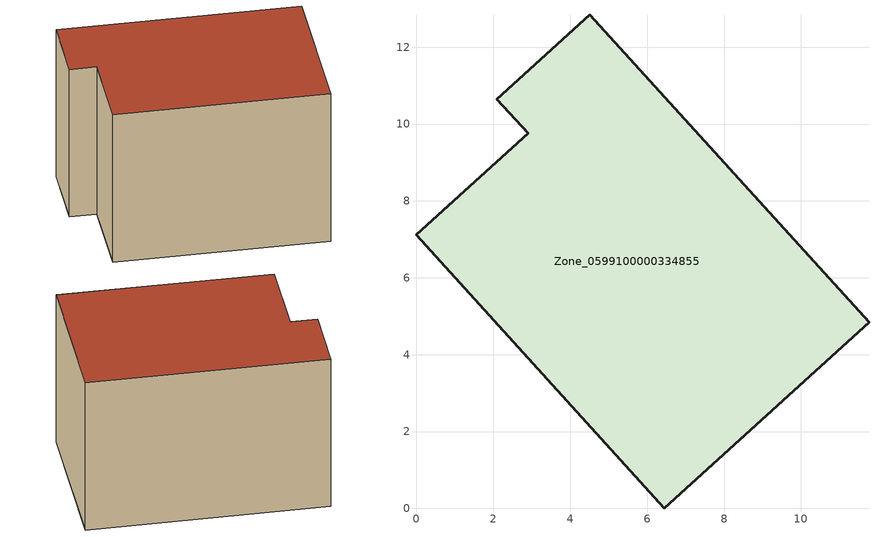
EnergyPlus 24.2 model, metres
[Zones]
Zone_0599100000334855
 floor ground (C_G): 4.51,12.85 11.77,4.84 6.44,0 0,7.12 2.9,9.76 2.09,10.65 z1.61
 wall outside (C_F): 6.44,0 11.77,4.84 4.51,12.85 2.09,10.65 2.9,9.76 0,7.12 6.44,0 z1.61:9.18
 roof outside (C_R): 11.77,4.84 4.51,12.85 2.09,10.65 2.9,9.76 0,7.12 6.44,0 z9.18
[BUILDING]
Pand.0599100000334855: North Axis=0; Terrain=City; Loads Convergence Tolerance Value=0.04; Temperature Convergence Tolerance Value=0.4; Solar Distribution=FullExterior; Maximum Number of Warmup Days=25; Minimum Number of Warmup Days=1
[Site:Location]
Rotterdam.The.Hague.AP_ZH_NLD Design_Conditions: Latitude=51.96; Longitude=4.45; Time Zone=1; Elevation=-4.5
[SITE:GROUNDTEMPERATURE:BUILDINGSURFACE]
18, 18, 18, 18, 18, 18, 18, 18, 18, 18, 18, 18
[MATERIAL] Thermal Absorptance=0.9; Solar Absorptance=0.7; Visible Absorptance=0.7
Name | Roughness | Thickness | Conductivity | Density | Specific Heat
G.TI.1975-1991 | MediumSmooth | 0.15 | 0.288461 | 540 | 1210
F.TI.1975-1991 | Rough | 0.3 | 0.230769 | 1920 | 840
R.TI.1975-1991 | MediumRough | 0.2 | 0.153846 | 1500 | 1000
[CONSTRUCTION]
C_G: G.TI.1975-1991
C_F: F.TI.1975-1991
C_R: R.TI.1975-1991
[ZONE]
Zone_0599100000334855: Type=1; Multiplier=1; Ceiling Height=Autocalculate; Volume=Autocalculate; Floor Area=autocalculate; Part of Total Floor Area=Yes
[ZONEINFILTRATION:DESIGNFLOWRATE]
Infil_Zone_0599100000334855: Zone or ZoneList or Space or SpaceList=Zone_0599100000334855; Schedule=AlwaysOn; Design Flow Rate Calculation Method=Flow/Area; Flow Rate per Floor Area=0.003; Constant Term Coefficient=1; Temperature Term Coefficient=0; Velocity Term Coefficient=0; Velocity Squared Term Coefficient=0
[HVACTEMPLATE:ZONE:IDEALLOADSAIRSYSTEM]
Zone_0599100000334855: Maximum Heating Supply Air Temperature=50; Minimum Cooling Supply Air Temperature=13; Maximum Heating Supply Air Humidity Ratio=0.0156; Minimum Cooling Supply Air Humidity Ratio=0.0077; Heating Limit=NoLimit; Cooling Limit=NoLimit; Dehumidification Control Type=ConstantSensibleHeatRatio; Cooling Sensible Heat Ratio=0.7; Dehumidification Setpoint=60; Humidification Control Type=None; Humidification Setpoint=30; Outdoor Air Method=None; Outdoor Air Flow Rate per Person=0.00944; Outdoor Air Flow Rate per Zone Floor Area=0; Outdoor Air Flow Rate per Zone=0; Demand Controlled Ventilation Type=None; Outdoor Air Economizer Type=NoEconomizer; Heat Recovery Type=None; Sensible Heat Recovery Effectiveness=0.7; Latent Heat Recovery Effectiveness=0.65
[ZONECONTROL:THERMOSTAT]
ThermostatControl_Zone_0599100000334855: Zone or ZoneList=Zone_0599100000334855; Control Type Schedule=DualSetpointControlType; Control 1=Thermostat_Zone_0599100000334855; Temperature Difference Between Cutout And Setpoint=0
[THERMOSTATSETPOINT:DUALSETPOINT]
Thermostat_Zone_0599100000334855: Heating Setpoint Temperature Schedule=HeatingSetpoint_Zone_0599100000334855; Cooling Setpoint Temperature Schedule=CoolingSetpoint_Zone_0599100000334855
[SCHEDULE:COMPACT]
HeatingSetpoint_Zone_0599100000334855: Through: 12/31, For: AllDays, Until: 24:00, 21
CoolingSetpoint_Zone_0599100000334855: Through: 12/31, For: AllDays, Until: 24:00, 24
DualSetpointControlType: Through: 12/31, For: AllDays, Until: 24:00, 4
AlwaysOn: Through: 12/31, For: AllDays, Until: 24:00, 1
